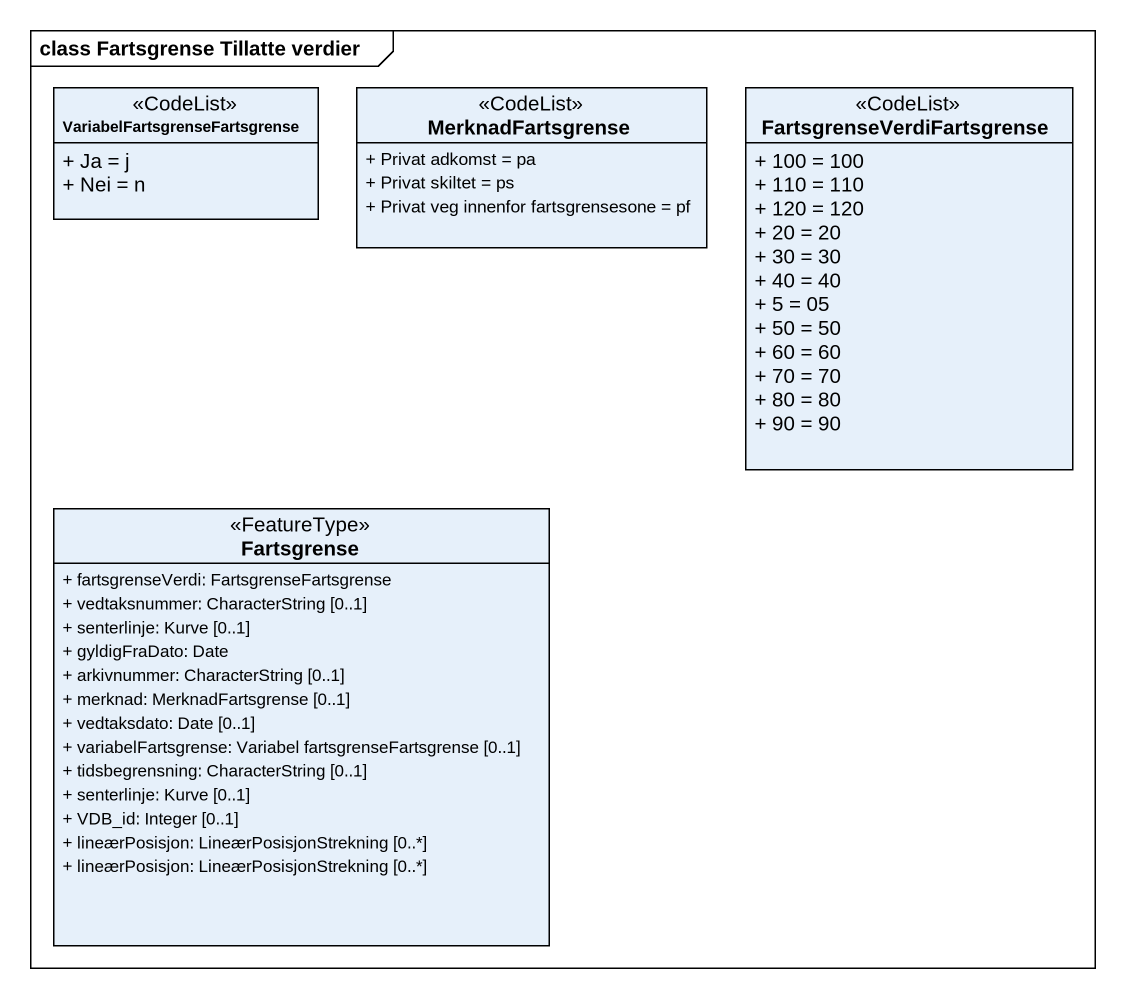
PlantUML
@startuml
mainframe class Fartsgrense Tillatte verdier
hide circle
hide empty members
skinparam classAttributeIconSize 0
class "VariabelFartsgrenseFartsgrense" as VariabelFartsgrenseFartsgren <<CodeList>> {
  + Ja = j
  + Nei = n
}
class MerknadFartsgrense <<CodeList>> {
  + Privat adkomst = pa
  + Privat skiltet = ps
  + Privat veg innenfor fartsgrensesone = pf
}
class FartsgrenseVerdiFartsgrense <<CodeList>> {
  + 100 = 100
  + 110 = 110
  + 120 = 120
  + 20 = 20
  + 30 = 30
  + 40 = 40
  + 5 = 05
  + 50 = 50
  + 60 = 60
  + 70 = 70
  + 80 = 80
  + 90 = 90
}
class Fartsgrense <<FeatureType>> {
  + fartsgrenseVerdi: FartsgrenseFartsgrense
  + vedtaksnummer: CharacterString [0..1]
  + senterlinje: Kurve [0..1]
  + gyldigFraDato: Date
  + arkivnummer: CharacterString [0..1]
  + merknad: MerknadFartsgrense [0..1]
  + vedtaksdato: Date [0..1]
  + variabelFartsgrense: Variabel fartsgrenseFartsgrense [0..1]
  + tidsbegrensning: CharacterString [0..1]
  + senterlinje: Kurve [0..1]
  + VDB_id: Integer [0..1]
  + lineærPosisjon: LineærPosisjonStrekning [0..*]
  + lineærPosisjon: LineærPosisjonStrekning [0..*]
}
@enduml
